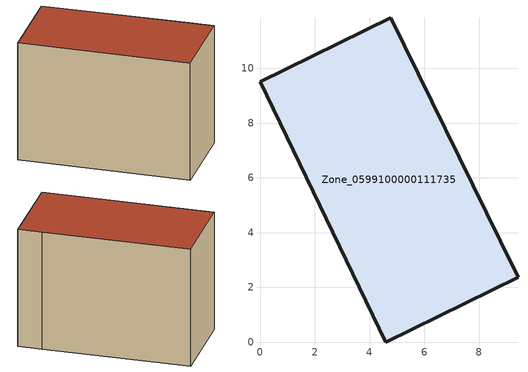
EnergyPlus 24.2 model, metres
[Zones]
Zone_0599100000111735
 floor ground (C_G): 4.59,0 0,9.51 4.77,11.84 8.77,3.71 9.42,2.36 z0
 wall outside (C_F): 4.59,0 9.42,2.36 8.77,3.71 4.77,11.84 0,9.51 4.59,0 z0:7.61
 roof outside (C_R): 0,9.51 4.59,0 9.42,2.36 8.77,3.71 4.77,11.84 z7.61
[BUILDING]
Pand.0599100000111735: North Axis=0; Terrain=City; Loads Convergence Tolerance Value=0.04; Temperature Convergence Tolerance Value=0.4; Solar Distribution=FullExterior; Maximum Number of Warmup Days=25; Minimum Number of Warmup Days=1
[Site:Location]
Rotterdam.The.Hague.AP_ZH_NLD Design_Conditions: Latitude=51.96; Longitude=4.45; Time Zone=1; Elevation=-4.5
[SITE:GROUNDTEMPERATURE:BUILDINGSURFACE]
18, 18, 18, 18, 18, 18, 18, 18, 18, 18, 18, 18
[MATERIAL] Thermal Absorptance=0.9; Solar Absorptance=0.7; Visible Absorptance=0.7
Name | Roughness | Thickness | Conductivity | Density | Specific Heat
G.TI.1975-1991 | MediumSmooth | 0.15 | 0.288461 | 540 | 1210
F.TI.1975-1991 | Rough | 0.3 | 0.230769 | 1920 | 840
R.TI.1975-1991 | MediumRough | 0.2 | 0.153846 | 1500 | 1000
[CONSTRUCTION]
C_G: G.TI.1975-1991
C_F: F.TI.1975-1991
C_R: R.TI.1975-1991
[ZONE]
Zone_0599100000111735: Type=1; Multiplier=1; Ceiling Height=Autocalculate; Volume=Autocalculate; Floor Area=autocalculate; Part of Total Floor Area=Yes
[ZONEINFILTRATION:DESIGNFLOWRATE]
Infil_Zone_0599100000111735: Zone or ZoneList or Space or SpaceList=Zone_0599100000111735; Schedule=AlwaysOn; Design Flow Rate Calculation Method=Flow/Area; Flow Rate per Floor Area=0.003; Constant Term Coefficient=1; Temperature Term Coefficient=0; Velocity Term Coefficient=0; Velocity Squared Term Coefficient=0
[HVACTEMPLATE:ZONE:IDEALLOADSAIRSYSTEM]
Zone_0599100000111735: Maximum Heating Supply Air Temperature=50; Minimum Cooling Supply Air Temperature=13; Maximum Heating Supply Air Humidity Ratio=0.0156; Minimum Cooling Supply Air Humidity Ratio=0.0077; Heating Limit=NoLimit; Cooling Limit=NoLimit; Dehumidification Control Type=ConstantSensibleHeatRatio; Cooling Sensible Heat Ratio=0.7; Dehumidification Setpoint=60; Humidification Control Type=None; Humidification Setpoint=30; Outdoor Air Method=None; Outdoor Air Flow Rate per Person=0.00944; Outdoor Air Flow Rate per Zone Floor Area=0; Outdoor Air Flow Rate per Zone=0; Demand Controlled Ventilation Type=None; Outdoor Air Economizer Type=NoEconomizer; Heat Recovery Type=None; Sensible Heat Recovery Effectiveness=0.7; Latent Heat Recovery Effectiveness=0.65
[ZONECONTROL:THERMOSTAT]
ThermostatControl_Zone_0599100000111735: Zone or ZoneList=Zone_0599100000111735; Control Type Schedule=DualSetpointControlType; Control 1=Thermostat_Zone_0599100000111735; Temperature Difference Between Cutout And Setpoint=0
[THERMOSTATSETPOINT:DUALSETPOINT]
Thermostat_Zone_0599100000111735: Heating Setpoint Temperature Schedule=HeatingSetpoint_Zone_0599100000111735; Cooling Setpoint Temperature Schedule=CoolingSetpoint_Zone_0599100000111735
[SCHEDULE:COMPACT]
HeatingSetpoint_Zone_0599100000111735: Through: 12/31, For: AllDays, Until: 24:00, 21
CoolingSetpoint_Zone_0599100000111735: Through: 12/31, For: AllDays, Until: 24:00, 24
DualSetpointControlType: Through: 12/31, For: AllDays, Until: 24:00, 4
AlwaysOn: Through: 12/31, For: AllDays, Until: 24:00, 1
